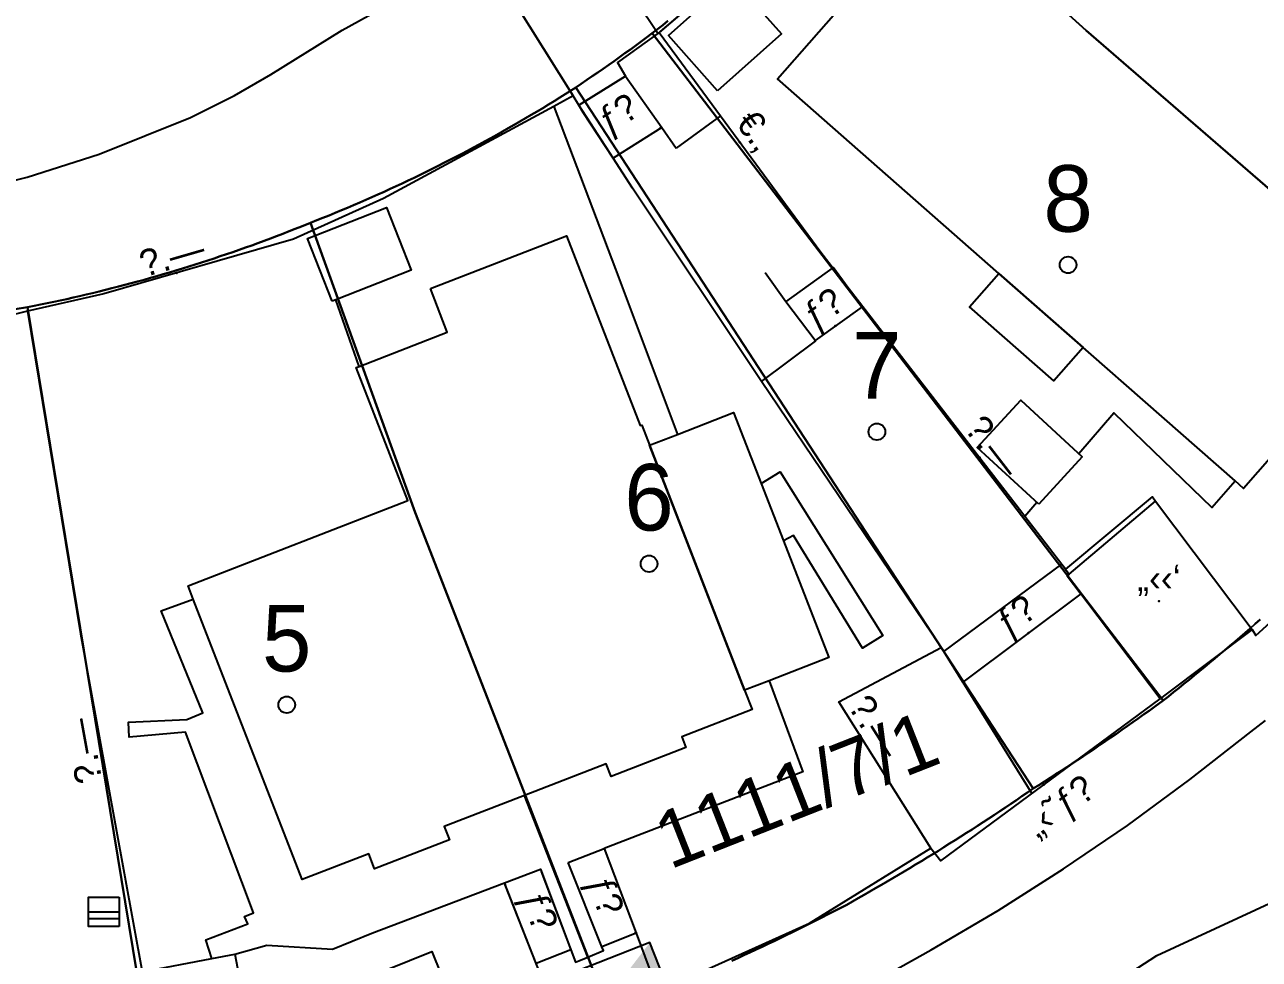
# Model space of a CAD drawing. Header units: metres. Extents: x 218299 to 220222, y 572714 to 574340.
# Drawn here: x 218865.85 to 218902.99, y 573554.7 to 573582.81 of the extents above; entities that cross this region are included whole.
import ezdxf
from ezdxf.enums import TextEntityAlignment as Align

# ---------------------------------------------------------------- set-up
doc = ezdxf.new("R2010")
doc.units = ezdxf.units.M
doc.header["$MEASUREMENT"] = 0
for name, color, linetype in [('1602', 44, 'Continuous'), ('1603', 44, 'Continuous'), ('6261', 7, 'Continuous'), ('A_POINTS', 2, 'Continuous'), ('M2200', 253, 'Continuous'), ('M2207', 253, 'Continuous'), ('M2220', 253, 'Continuous'), ('M2401', 7, 'Continuous'), ('M2404', 7, 'Continuous'), ('M2407', 253, 'Continuous'), ('M2408', 253, 'Continuous'), ('M2412', 253, 'Continuous'), ('M2420', 253, 'Continuous'), ('M2601', 253, 'Continuous'), ('M2602', 253, 'Continuous'), ('M2605', 253, 'Continuous'), ('M2802', 253, 'Continuous'), ('M5203', 253, 'Continuous')]:
    doc.layers.add(name, color=color, linetype=linetype)
doc.styles.add('HEBTXT', font='HEBTXT')
doc.styles.add('MAVAT_HEBTXT', font='HEBTXT')

# ---------------------------------------------------------------- blocks, each defined once
blk = doc.blocks.new('6261')
blk.add_lwpolyline([(-2, -1.2), (2, -1.2), (2, 1.2), (-2, 1.2)], close=True)
at = {"color": 0}
blk.add_solid([(2, 1.2), (-2, -1.2), (2, -1.2)], dxfattribs=at)
at = {"color": 0, "style": 'HEBTXT'}
blk.add_attdef('PIL_NAME', (2.689, 2.418), '', height=1.7, dxfattribs=at)
at = {"style": 'HEBTXT'}
blk.add_attdef('CAMUT_MONIM', (2.489, 0.218), '', height=1.7, dxfattribs=at)
at = {"color": 0, "style": 'HEBTXT', "flags": 1}
for tag, p in [('TYPE', (2.585, -1.773)), ('MAP_TYPE', (2.689, -3.782))]:
    blk.add_attdef(tag, p, '', height=1.7, dxfattribs=at)
blk = doc.blocks.new('1603')
at = {"layer": 'A_POINTS'}
blk.add_circle((0, 0), 0.25, dxfattribs=at)
at = {"color": 0, "style": 'HEBTXT'}
blk.add_attdef('PARCEL_NUM', text='', height=2, dxfattribs=at).set_placement((0, 1), align=Align.CENTER)
at = {"color": 0, "style": 'HEBTXT', "flags": 1}
blk.add_attdef('LOT_NUM', text='', height=2, dxfattribs=at).set_placement((0, -2.5), align=Align.CENTER)
blk = doc.blocks.new('M2408')
blk.add_circle((0, 0), 0.025)
at = {"style": 'MAVAT_HEBTXT'}
blk.add_attdef('NAME', text='', height=0.8, dxfattribs=at).set_placement((0, 1.592), align=Align.MIDDLE)
blk = doc.blocks.new('M2602')
blk.add_circle((0, 0), 0.025)
at = {"style": 'MAVAT_HEBTXT'}
blk.add_attdef('NAME', text='', height=0.8, dxfattribs=at).set_placement((0, 1.592), align=Align.MIDDLE)
blk = doc.blocks.new('M2605')
blk.add_circle((0, 0), 0.025)
at = {"style": 'MAVAT_HEBTXT'}
blk.add_attdef('NAME', text='', height=0.8, dxfattribs=at).set_placement((0, 1.592), align=Align.MIDDLE)
blk = doc.blocks.new('M2207')
blk.add_circle((0, 0), 0.025)
at = {"style": 'MAVAT_HEBTXT'}
blk.add_attdef('NAME', text='', height=0.8, dxfattribs=at).set_placement((0, 1.592), align=Align.MIDDLE)
blk = doc.blocks.new('M2412')
blk.add_circle((0, 0), 0.025)
at = {"style": 'MAVAT_HEBTXT'}
blk.add_attdef('NAME', text='', height=0.8, dxfattribs=at).set_placement((0, 1.592), align=Align.MIDDLE)
blk = doc.blocks.new('M5203')
for points in [[(1.54, -1.47), (-1.54, -1.47), (-1.54, 1.47), (1.54, 1.47)], [(1.54, 1.47), (1.54, -1.47)], [(-1.54, 0), (1.54, 0)], [(-1.54, -0.66), (1.54, -0.66)]]:
    blk.add_lwpolyline(points)
at = {"style": 'MAVAT_HEBTXT', "flags": 1}
for tag, p in [('MARK', (0, 3.2)), ('HEIGHT', (0, -3.3)), ('NAME', (0, -5.87))]:
    blk.add_attdef(tag, text='', height=0.8, dxfattribs=at).set_placement(p, align=Align.MIDDLE)
blk = doc.blocks.new('111')
at = {"layer": 'M2200'}
blk.add_polyline3d([(218901.354, 573589.17, 580.836), (218909.22, 573582.258, 581.076), (218910.041, 573583.191, 581.076), (218913.66, 573580.011, 580.416), (218909.161, 573574.89, 580.296), (218909.161, 573574.89, 580.296), (218908.252, 573575.689, 580.454), (218907.776, 573576.107, 580.536), (218906.638, 573574.813, 580.536), (218904.668, 573576.545, 581.076), (218903.96, 573575.74, 581.076), (218906.423, 573573.576, 580.565), (218906.56, 573573.454, 580.536), (218906.56, 573573.454, 580.536), (218906.261, 573573.114, 580.527), (218906.261, 573573.114, 580.527), (218902.52, 573568.857, 580.416), (218902.264, 573569.082, 580.486), (218895.159, 573575.326, 582.424), (218888.496, 573581.181, 584.241), (218893.107, 573586.429, 584.198)], dxfattribs=at)
for points in [[(218875.101, 573574.493, 581.069), (218874.363, 573576.377, 581.069), (218876.736, 573577.306, 581.009), (218877.474, 573575.422, 581.009), (218875.21, 573574.535, 581.066), (218875.101, 573574.493, 581.069)], [(218878.055, 573574.868, 581.489), (218882.154, 573576.459, 581.489), (218884.37, 573570.748, 581.489), (218884.413, 573570.765, 581.489), (218887.508, 573562.79, 580.706), (218887.734, 573562.208, 580.649), (218885.621, 573561.388, 580.649), (218885.745, 573561.067, 580.649), (218883.497, 573560.195, 580.649), (218883.348, 573560.58, 580.649), (218880.892, 573559.627, 580.618), (218878.473, 573558.688, 580.589), (218878.628, 573558.29, 580.589), (218876.38, 573557.418, 580.589), (218876.203, 573557.873, 580.589), (218874.199, 573557.095, 580.589), (218870.925, 573565.533, 580.646), (218870.771, 573565.93, 580.649), (218877.378, 573568.494, 581.579), (218875.825, 573572.496, 581.579), (218875.91, 573572.529, 581.577), (218878.564, 573573.559, 581.519)]]:
    blk.add_polyline3d(points, close=True, dxfattribs=at)
at = {"layer": 'M2207'}
for points in [[(218886.696, 573580.82, 580.731), (218885.218, 573582.484, 580.731), (218887.138, 573584.191, 580.806), (218888.617, 573582.527, 580.806), (218886.696, 573580.82, 580.731)], [(218895.159, 573575.326, 581.046), (218897.69, 573573.101, 581.046), (218896.81, 573572.099, 580.716), (218894.279, 573574.324, 580.716), (218895.159, 573575.326, 581.046)], [(218896.36, 573568.387, 579.876), (218894.507, 573570.086, 579.876), (218895.814, 573571.511, 579.876), (218897.667, 573569.813, 579.876), (218896.36, 573568.387, 579.876)], [(218887.508, 573562.79, 580.829), (218884.648, 573570.159, 580.829), (218885.489, 573570.485, 580.589), (218887.179, 573571.141, 580.109), (218888.006, 573569.011, 580.109), (218888.676, 573567.284, 580.109), (218890.039, 573563.772, 580.109), (218888.245, 573563.076, 580.619), (218887.508, 573562.79, 580.829)], [(218900.009, 573562.53, 579.276), (218900.009, 573562.53, 579.276), (218897.213, 573566.232, 579.334), (218897.213, 573566.232, 579.334), (218897.274, 573566.283, 579.33), (218899.866, 573568.472, 579.156), (218899.866, 573568.472, 579.156), (218902.773, 573564.617, 579.096), (218902.773, 573564.617, 579.096), (218900.153, 573562.639, 579.267), (218900.009, 573562.53, 579.276)], [(218876.403, 573551.394, 579.929), (218875.414, 573553.847, 579.929), (218878.1, 573554.93, 579.929), (218879.141, 573552.349, 579.929), (218878.624, 573552.141, 579.929), (218876.403, 573551.394, 579.929)]]:
    blk.add_polyline3d(points, close=True, dxfattribs=at)
at = {"layer": 'M2220', "lineweight": -3}
blk.add_lwpolyline([(218889.72, 573586.662), (218884.938, 573582.568), (218884.902, 573582.537), (218883.683, 573581.667), (218883.927, 573581.26), (218882.523, 573580.384), (218882.356, 573580.665), (218881.766, 573580.347), (218876.645, 573577.583), (218873.937, 573576.352), (218868.235, 573574.706), (218865.933, 573574.185), (218865.532, 573574.094)], dxfattribs=at)
at = {"layer": 'M2401'}
blk.add_polyline3d([(218864.968, 573546.203, 576.064), (218867.376, 573546.459, 576.073), (218869.774, 573546.794, 576.097), (218872.16, 573547.205, 576.137), (218874.531, 573547.693, 576.194), (218876.884, 573548.258, 576.267), (218878.117, 573548.577, 576.3), (218880.177, 573549.175, 576.35), (218882.212, 573549.849, 576.392), (218884.222, 573550.598, 576.425), (218886.202, 573551.422, 576.45), (218888.151, 573552.318, 576.467), (218890.065, 573553.286, 576.476), (218891.941, 573554.324, 576.477), (218893.125, 573554.98, 576.486), (218895.133, 573556.164, 576.52), (218897.101, 573557.413, 576.575), (218899.026, 573558.726, 576.651), (218900.906, 573560.101, 576.749), (218902.738, 573561.538, 576.867), (218903.183, 573561.876, 576.869)], dxfattribs=at)
at = {"layer": 'M2404'}
blk.add_polyline3d([(218864.968, 573546.203, 576.064), (218867.376, 573546.459, 576.073), (218869.774, 573546.794, 576.097), (218872.16, 573547.205, 576.137), (218874.531, 573547.693, 576.194), (218876.884, 573548.258, 576.267), (218878.117, 573548.577, 576.3), (218880.177, 573549.175, 576.35), (218882.212, 573549.849, 576.392), (218884.222, 573550.598, 576.425), (218886.202, 573551.422, 576.45), (218888.151, 573552.318, 576.467), (218890.065, 573553.286, 576.476), (218891.941, 573554.324, 576.477), (218893.125, 573554.98, 576.486), (218895.133, 573556.164, 576.52), (218897.101, 573557.413, 576.575), (218899.026, 573558.726, 576.651), (218900.906, 573560.101, 576.749), (218902.738, 573561.538, 576.867), (218903.183, 573561.876, 576.869)], dxfattribs=at)
at = {"layer": 'M2407'}
for points in [[(218884.901, 573582.537, 579.264), (218882.271, 573586.467, 579.354)], [(218882.356, 573580.665, 579.27), (218879.728, 573584.87, 579.376), (218878.63, 573586.628, 579.42), (218876.161, 573590.216, 579.39), (218874.442, 573593.374, 579.444)], [(218881.766, 573580.347, 578.25), (218883.621, 573575.454, 578.28), (218885.489, 573570.485, 578.1)], [(218897.564, 573569.907, 578.318), (218898.618, 573571.127, 578.33), (218901.563, 573568.283, 578.27), (218902.264, 573569.082, 578.27)], [(218888.006, 573569.011, 578.01), (218888.574, 573569.362, 578.01), (218891.664, 573564.436, 577.89), (218891.06, 573564.052, 577.89), (218888.976, 573567.44, 577.95), (218888.676, 573567.284, 577.95)], [(218895.938, 573568.025, 578.3), (218896.299, 573568.443, 578.304)], [(218871.483, 573554.724, 577.965), (218871.299, 573555.287, 577.965), (218872.567, 573555.766, 578.01), (218872.469, 573555.986, 578.01), (218872.733, 573556.095, 578.01), (218870.687, 573561.53, 577.965), (218868.997, 573561.374, 577.95), (218868.978, 573561.828, 577.95), (218870.729, 573561.905, 577.95), (218871.214, 573562.112, 577.95), (218869.962, 573565.178, 577.98), (218870.925, 573565.533, 577.98)], [(218888.245, 573563.076, 578.01), (218889.26, 573560.339, 578.04), (218883.289, 573558.025, 578.04)], [(218875.111, 573555.005, 577.995), (218876.295, 573555.478, 577.995), (218880.286, 573556.992, 577.965), (218880.286, 573556.992, 577.965), (218880.305, 573556.94, 577.965)]]:
    blk.add_polyline3d(points, dxfattribs=at)
at = {"layer": 'M2408'}
blk.add_polyline3d([(218893.111, 573558.042, 576.461), (218893.408, 573557.66, 576.461), (218900.009, 573562.53, 576.581)], dxfattribs=at)
at = {"layer": 'M2412'}
for points in [[(218882.523, 573580.384, 579.3), (218883.927, 573581.26, 579.3), (218883.927, 573581.26, 579.3), (218885.016, 573579.714, 578.28), (218883.551, 573578.789, 578.28)], [(218888.752, 573574.47, 578.1), (218890.181, 573575.501, 578.1), (218891.043, 573574.316, 577.5), (218889.628, 573573.306, 577.5)], [(218893.498, 573563.952, 577.365), (218897.052, 573566.583, 577.365), (218897.274, 573566.283, 577.166), (218897.213, 573566.232, 577.154), (218897.627, 573565.684, 576.795), (218894.07, 573563.032, 576.795)], [(218882.202, 573557.604, 577.905), (218883.289, 573558.026, 577.89), (218884.242, 573555.478, 576.54), (218883.218, 573555.075, 576.54)], [(218880.286, 573556.992, 577.92), (218881.365, 573557.411, 577.92), (218882.284, 573554.978, 576.63), (218881.242, 573554.575, 576.63), (218880.286, 573556.992, 577.92)]]:
    blk.add_polyline3d(points, close=True, dxfattribs=at)
at = {"layer": 'M2420', "linetype": 'Continuous', "lineweight": -3}
blk.add_lwpolyline([(218808, 573559.81), (218823.2, 573550.5), (218835.41, 573544.81), (218850.7, 573542.81), (218865.3, 573542.5), (218880.41, 573545.38), (218892.2, 573549.81), (218899.91, 573554.81), (218905.3, 573557.31), (218919.09, 573568.19), (218928.2, 573583.69), (218933.59, 573595.81), (218935.8, 573615), (218936.938, 573617.207), (218933.5, 573635.5), (218931.193, 573638.756), (218930.8, 573639.31), (218921.59, 573659.81), (218908.988, 573677.282)], dxfattribs=at)
at = {"layer": 'M2601'}
blk.add_polyline3d([(218882.792, 573554.761, 578.76), (218880.892, 573559.627, 578.94)], dxfattribs=at)
at = {"layer": 'M2602'}
for points in [[(218884.938, 573582.568, 579.9), (218886.781, 573580.066, 580.014), (218889.801, 573575.966, 580.2), (218889.801, 573575.966, 580.2)], [(218883.927, 573581.26, 579.78), (218885.016, 573579.714, 579.78), (218885.451, 573579.096, 579.78)], [(218884.137, 573577.89, 580.08), (218883.551, 573578.789, 580.08), (218882.655, 573580.165, 580.08)], [(218886.781, 573580.066, 578.46), (218885.451, 573579.096, 578.46), (218885.451, 573579.096, 578.46)], [(218888.015, 573572.073, 579.36), (218884.137, 573577.89, 579.48), (218884.137, 573577.89, 579.48)], [(218888.752, 573574.47, 578.7), (218888.126, 573575.342, 578.7)], [(218875.91, 573572.529, 579.48), (218875.21, 573574.535, 579.48)], [(218893.419, 573564.078, 578.175), (218893.498, 573563.952, 578.175), (218894.07, 573563.032, 578.175), (218896.152, 573559.684, 578.175)], [(218872.173, 573554.856, 578.16), (218873.135, 573555.125, 578.145), (218875.111, 573555.005, 578.07), (218875.111, 573555.005, 578.07)]]:
    blk.add_polyline3d(points, dxfattribs=at)
at = {"layer": 'M2605'}
for points in [[(218899.378, 573602.259, 579.864), (218897.744, 573598.38, 579.804), (218896.655, 573596.527, 579.804), (218893.148, 573591.22, 579.624), (218891.043, 573588.209, 579.475), (218890.613, 573587.594, 579.444), (218889.72, 573586.662, 579.444), (218884.901, 573582.537, 579.264), (218883.683, 573581.667, 579.264), (218883.927, 573581.26, 579.3), (218883.927, 573581.26, 579.3)], [(218882.655, 573580.165, 579.27), (218882.655, 573580.165, 579.27), (218882.523, 573580.384, 579.27), (218882.356, 573580.665, 579.27), (218881.766, 573580.347, 579.264), (218876.645, 573577.583, 579.21), (218873.937, 573576.352, 579.21), (218868.235, 573574.706, 579.15), (218865.933, 573574.185, 578.997), (218865.532, 573574.094, 578.97), (218862.137, 573573.62, 578.85), (218858.936, 573573.484, 578.79), (218854.409, 573573.718, 578.7), (218848.761, 573574.608, 578.43), (218848.349, 573574.75, 578.43)], [(218889.801, 573575.966, 578.4), (218895.846, 573568.145, 578.302), (218895.938, 573568.025, 578.3), (218897.052, 573566.583, 578.282), (218897.169, 573566.431, 578.28), (218899.78, 573568.609, 578.28), (218899.866, 573568.472, 578.28)], [(218865.933, 573574.185, 578.13), (218867.531, 573564.49, 577.95), (218869.381, 573554.323, 577.92), (218869.381, 573554.323, 577.92), (218871.483, 573554.724, 577.965), (218872.173, 573554.856, 577.98), (218872.173, 573554.856, 577.98), (218873.101, 573550.013, 577.95), (218873.101, 573550.013, 577.95), (218876.171, 573550.742, 577.95), (218881.98, 573552.712, 577.89), (218881.98, 573552.712, 577.89), (218881.242, 573554.575, 577.903), (218880.305, 573556.94, 577.92), (218880.305, 573556.94, 577.92)], [(218883.289, 573558.025, 577.89), (218883.289, 573558.025, 577.89), (218884.242, 573555.478, 577.819), (218884.897, 573553.727, 577.77), (218884.897, 573553.727, 577.77), (218889.466, 573555.782, 577.83), (218893.111, 573558.042, 577.92), (218890.344, 573562.441, 577.92), (218893.419, 573564.078, 577.92), (218893.419, 573564.078, 577.92), (218888.015, 573572.073, 578.1), (218888.015, 573572.073, 578.1), (218889.642, 573573.286, 578.1), (218889.628, 573573.306, 578.1), (218888.752, 573574.47, 578.1), (218888.752, 573574.47, 578.1)], [(218902.773, 573564.617, 578.1), (218902.885, 573564.438, 578.1), (218906.052, 573567.311, 578.04), (218909.158, 573570.763, 578.04), (218909.158, 573570.763, 578.04), (218907.721, 573571.929, 578.1), (218906.261, 573573.114, 578.16)], [(218881.393, 573557.339, 577.905), (218881.393, 573557.339, 577.905), (218882.284, 573554.978, 577.905), (218882.424, 573554.607, 577.905), (218882.521, 573554.648, 577.905), (218882.792, 573554.761, 577.905), (218883.264, 573554.959, 577.905), (218883.218, 573555.075, 577.905), (218882.202, 573557.604, 577.905)]]:
    blk.add_polyline3d(points, dxfattribs=at)
at = {"layer": 'M2802'}
for points in [[(218889.72, 573586.662, 579.444), (218884.938, 573582.568, 579.266), (218884.901, 573582.537, 579.264), (218882.271, 573586.467, 579.354)], [(218838.613, 573586.322, 578.356), (218844.266, 573581.988, 578.536), (218845.607, 573581.075, 578.596), (218846.547, 573580.538, 578.64), (218848.521, 573579.588, 578.716), (218850.058, 573578.993, 578.729), (218851.099, 573578.675, 578.719), (218853.229, 573578.213, 578.716), (218855.162, 573577.946, 578.769), (218859.038, 573577.638, 578.896), (218861.785, 573577.595, 578.884), (218863.157, 573577.688, 578.896), (218864.829, 573577.954, 578.968), (218865.926, 573578.218, 579.031), (218868.09, 573578.91, 579.136), (218870.837, 573580.017, 579.218), (218872.161, 573580.673, 579.256), (218873.259, 573581.304, 579.289), (218875.404, 573582.643, 579.355), (218877.057, 573583.563, 579.376)], [(218879.728, 573584.87, 579.376), (218882.356, 573580.665, 579.27), (218881.766, 573580.347, 579.264), (218876.645, 573577.583, 579.21), (218873.937, 573576.352, 579.21), (218868.235, 573574.706, 579.15), (218865.933, 573574.185, 578.997), (218865.532, 573574.094, 578.97)]]:
    blk.add_polyline3d(points, dxfattribs=at)
at = {"layer": 'M2207'}
ref = blk.add_blockref('M2207', (218899.974, 573565.47), dxfattribs=dict(at, xscale=0.5, yscale=0.5, zscale=0.5))
ref.add_attrib('NAME', '„‹‹‘', dxfattribs={"layer": '0', "height": 0.8, "style": 'MAVAT_HEBTXT'}).set_placement((218899.974, 573566.095), align=Align.MIDDLE)
at = {"layer": 'M2408'}
ref = blk.add_blockref('M2408', (218896.514, 573559.951), dxfattribs=dict(at, xscale=0.5, yscale=0.5, zscale=0.5))
ref.add_attrib('NAME', '„‹˜ƒ\x8e', dxfattribs={"layer": '0', "height": 0.8, "rotation": 36.417, "style": 'MAVAT_HEBTXT'}).set_placement((218897.048, 573559.227), align=Align.MIDDLE)
at = {"layer": 'M2412'}
ref = blk.add_blockref('M2412', (218884.981, 573579.692), dxfattribs=dict(at, xscale=0.5, yscale=0.5, zscale=0.5))
ref.add_attrib('NAME', 'ƒ\x8e', dxfattribs={"layer": '0', "height": 0.8, "rotation": 32.2557, "style": 'MAVAT_HEBTXT'}).set_placement((218883.745, 573580.044), align=Align.MIDDLE)
ref = blk.add_blockref('M2412', (218890.245, 573573.746), dxfattribs=dict(at, xscale=0.5, yscale=0.5, zscale=0.5))
ref.add_attrib('NAME', 'ƒ\x8e', dxfattribs={"layer": '0', "height": 0.8, "rotation": 35.5098, "style": 'MAVAT_HEBTXT'}).set_placement((218889.926, 573574.194), align=Align.MIDDLE)
ref = blk.add_blockref('M2412', (218896.053, 573564.511), dxfattribs=dict(at, xscale=0.5, yscale=0.5, zscale=0.5))
ref.add_attrib('NAME', 'ƒ\x8e', dxfattribs={"layer": '0', "height": 0.8, "rotation": 36.6986, "style": 'MAVAT_HEBTXT'}).set_placement((218895.725, 573564.952), align=Align.MIDDLE)
ref = blk.add_blockref('M2412', (218884.233, 573555.501), dxfattribs=dict(at, xscale=0.5, yscale=0.5, zscale=0.5))
ref.add_attrib('NAME', 'ƒ\x8e', dxfattribs={"layer": '0', "height": 0.8, "rotation": 290.5071, "style": 'MAVAT_HEBTXT'}).set_placement((218883.228, 573556.587), align=Align.MIDDLE)
ref = blk.add_blockref('M2412', (218882.277, 573554.996), dxfattribs=dict(at, xscale=0.5, yscale=0.5, zscale=0.5))
ref.add_attrib('NAME', 'ƒ\x8e', dxfattribs={"layer": '0', "height": 0.8, "rotation": 290.684, "style": 'MAVAT_HEBTXT'}).set_placement((218881.24, 573556.13), align=Align.MIDDLE)
at = {"layer": 'M2602'}
ref = blk.add_blockref('M2602', (218887.369, 573579.267), dxfattribs=dict(at, xscale=0.5, yscale=0.5, zscale=0.5))
ref.add_attrib('NAME', '€.‚', dxfattribs={"layer": '0', "height": 0.8, "rotation": 306.3744, "style": 'MAVAT_HEBTXT'}).set_placement((218887.812, 573579.593), align=Align.MIDDLE)
at = {"layer": 'M2605'}
ref = blk.add_blockref('M2605', (218870.43, 573575.339), dxfattribs=dict(at, xscale=0.5, yscale=0.5, zscale=0.5))
ref.add_attrib('NAME', '\x9a.—', dxfattribs={"layer": '0', "height": 0.8, "rotation": 16.107, "style": 'MAVAT_HEBTXT'}).set_placement((218870.277, 573575.868), align=Align.MIDDLE)
ref = blk.add_blockref('M2605', (218894.574, 573569.79), dxfattribs=dict(at, xscale=0.5, yscale=0.5, zscale=0.5))
ref.add_attrib('NAME', '\x9a.—', dxfattribs={"layer": '0', "height": 0.8, "rotation": 307.6977, "style": 'MAVAT_HEBTXT'}).set_placement((218895.009, 573570.126), align=Align.MIDDLE)
ref = blk.add_blockref('M2605', (218890.995, 573561.407), dxfattribs=dict(at, xscale=0.5, yscale=0.5, zscale=0.5))
ref.add_attrib('NAME', '\x9a.—', dxfattribs={"layer": '0', "height": 0.8, "rotation": 302.1667, "style": 'MAVAT_HEBTXT'}).set_placement((218891.46, 573561.7), align=Align.MIDDLE)
ref = blk.add_blockref('M2605', (218868.156, 573561.053), dxfattribs=dict(at, xscale=0.5, yscale=0.5, zscale=0.5))
ref.add_attrib('NAME', '\x9a.—', dxfattribs={"layer": '0', "height": 0.8, "rotation": 100.3153, "style": 'MAVAT_HEBTXT'}).set_placement((218867.615, 573560.955), align=Align.MIDDLE)
at = {"layer": 'M5203', "xscale": 0.3, "yscale": 0.3, "zscale": 0.3}
blk.add_blockref('M5203', (218868.236, 573556.124, 577.56), dxfattribs=at)

msp = doc.modelspace()

# ---------------------------------------------------------------- linework, layer by layer
at = {"layer": '1602'}
for points in [[(218904.29, 573577), (218897.78, 573582.63), (218891.2, 573588.6)], [(218891.2, 573588.6), (218897.78, 573582.63), (218904.29, 573577)], [(218885.204, 573582.9178), (218885.0466, 573582.7945), (218884.8885, 573582.6719), (218884.73, 573582.55), (218884.5547, 573582.418), (218884.3943, 573582.2984), (218884.2335, 573582.1796), (218884.0721, 573582.0614), (218883.9102, 573581.944), (218883.7478, 573581.8273), (218883.5848, 573581.7114), (218883.4214, 573581.5961), (218883.2574, 573581.4816), (218883.0929, 573581.3678), (218882.9279, 573581.2547), (218882.7625, 573581.1424), (218882.5965, 573581.0308), (218882.43, 573580.92), (218882.1155, 573580.7197), (218881.9462, 573580.6133), (218881.7764, 573580.5077), (218881.6061, 573580.4028), (218881.4353, 573580.2987), (218881.2641, 573580.1954), (218881.0924, 573580.0928), (218880.9202, 573579.991), (218880.7476, 573579.8899), (218880.5746, 573579.7896), (218880.4011, 573579.6901), (218880.2272, 573579.5913), (218880.0528, 573579.4934), (218879.878, 573579.3962), (218879.7028, 573579.2997), (218879.5272, 573579.2041), (218879.3511, 573579.1093), (218879.1746, 573579.0152), (218878.9977, 573578.9219), (218878.8204, 573578.8294), (218878.6426, 573578.7377), (218878.4645, 573578.6467), (218878.286, 573578.5566), (218878.107, 573578.4673), (218877.9277, 573578.3787), (218877.748, 573578.291), (218877.5679, 573578.2041), (218877.3874, 573578.1179), (218877.2065, 573578.0326), (218877.0252, 573577.9481), (218876.8436, 573577.8643), (218876.6616, 573577.7814), (218876.4792, 573577.6993), (218876.2965, 573577.618), (218876.1134, 573577.5375), (218875.9299, 573577.4578), (218875.7462, 573577.379), (218875.562, 573577.301), (218875.3775, 573577.2237), (218875.1927, 573577.1473), (218875.0075, 573577.0718), (218874.822, 573576.997), (218874.6362, 573576.9231), (218874.45, 573576.85), (218874.1762, 573576.7389), (218873.9905, 573576.6647), (218873.8045, 573576.5913), (218873.6181, 573576.5187), (218873.4314, 573576.447), (218873.2444, 573576.3761), (218873.057, 573576.3061), (218872.8694, 573576.2368), (218872.6815, 573576.1685), (218872.4932, 573576.1009), (218872.3047, 573576.0342), (218872.1158, 573575.9683), (218871.9267, 573575.9033), (218871.7373, 573575.8391), (218871.5476, 573575.7757), (218871.3576, 573575.7132), (218871.1674, 573575.6515), (218870.9768, 573575.5907), (218870.786, 573575.5307), (218870.595, 573575.4716), (218870.4037, 573575.4133), (218870.2121, 573575.3559), (218870.0202, 573575.2994), (218869.8282, 573575.2436), (218869.6358, 573575.1888), (218869.4433, 573575.1348), (218869.2505, 573575.0816), (218869.0574, 573575.0293), (218868.8641, 573574.9779), (218868.6706, 573574.9273), (218868.4769, 573574.8776), (218868.283, 573574.8287), (218868.0888, 573574.7807), (218867.8945, 573574.7336), (218867.6999, 573574.6873), (218867.5051, 573574.6419), (218867.3101, 573574.5974), (218867.1149, 573574.5537), (218866.9196, 573574.5109), (218866.724, 573574.469), (218866.5283, 573574.428), (218866.3324, 573574.3878), (218866.1363, 573574.3484), (218865.94, 573574.31), (218865.5607, 573574.2482)], [(218903.018, 573564.9135), (218902.8677, 573564.7815), (218902.7171, 573564.6499), (218902.5661, 573564.5188), (218902.4147, 573564.3881), (218902.263, 573564.2578), (218902.1108, 573564.1279), (218901.9584, 573563.9985), (218901.8055, 573563.8696), (218901.6523, 573563.741), (218901.4987, 573563.6129), (218901.3447, 573563.4853), (218901.1904, 573563.3581), (218901.0357, 573563.2313), (218900.8806, 573563.105), (218900.7252, 573562.9791), (218900.5695, 573562.8536), (218900.4133, 573562.7287), (218900.2568, 573562.6041), (218900.1, 573562.48), (218884.73, 573582.55), (218884.8885, 573582.6719), (218885.0466, 573582.7945), (218885.204, 573582.9178)], [(218883.44, 573553.1), (218880.73, 573560.1), (218877.6, 573568.13), (218874.45, 573576.85), (218874.6362, 573576.9231), (218874.822, 573576.997), (218875.0075, 573577.0718), (218875.1927, 573577.1473), (218875.3775, 573577.2237), (218875.562, 573577.301), (218875.7462, 573577.379), (218875.9299, 573577.4578), (218876.1134, 573577.5375), (218876.2965, 573577.618), (218876.4792, 573577.6993), (218876.6616, 573577.7814), (218876.8436, 573577.8643), (218877.0252, 573577.9481), (218877.2065, 573578.0326), (218877.3874, 573578.1179), (218877.5679, 573578.2041), (218877.748, 573578.291), (218877.9277, 573578.3787), (218878.107, 573578.4673), (218878.286, 573578.5566), (218878.4645, 573578.6467), (218878.6426, 573578.7377), (218878.8204, 573578.8294), (218878.9977, 573578.9219), (218879.1746, 573579.0152), (218879.3511, 573579.1093), (218879.5272, 573579.2041), (218879.7028, 573579.2997), (218879.878, 573579.3962), (218880.0528, 573579.4934), (218880.2272, 573579.5913), (218880.4011, 573579.6901), (218880.5746, 573579.7896), (218880.7476, 573579.8899), (218880.9202, 573579.991), (218881.0924, 573580.0928), (218881.2641, 573580.1954), (218881.4353, 573580.2987), (218881.6061, 573580.4028), (218881.7764, 573580.5077), (218881.9462, 573580.6133), (218882.1155, 573580.7197), (218882.43, 573580.92), (218896.19, 573559.83), (218896.0174, 573559.7114), (218895.8523, 573559.5985), (218895.6868, 573559.4862), (218895.521, 573559.3743), (218895.3549, 573559.2629), (218895.1885, 573559.152), (218895.0217, 573559.0416), (218894.8547, 573558.9316), (218894.6873, 573558.8221), (218894.5196, 573558.7131), (218894.3516, 573558.6046), (218894.1833, 573558.4965), (218894.0147, 573558.389), (218893.8458, 573558.2819), (218893.6766, 573558.1753), (218893.5071, 573558.0692), (218893.3372, 573557.9635), (218893.1671, 573557.8584), (218892.9967, 573557.7537), (218892.826, 573557.6495), (218892.6549, 573557.5459), (218892.4836, 573557.4427), (218892.312, 573557.3399), (218892.1401, 573557.2377), (218891.9679, 573557.136), (218891.7954, 573557.0348), (218891.6226, 573556.934), (218891.4496, 573556.8338), (218891.2762, 573556.734), (218891.1026, 573556.6348), (218890.9287, 573556.536), (218890.7545, 573556.4378), (218890.58, 573556.34), (218890.3629, 573556.2269), (218890.1852, 573556.135), (218890.0073, 573556.0437), (218889.8291, 573555.9529), (218889.6506, 573555.8626), (218889.4719, 573555.7728), (218889.293, 573555.6835), (218889.1138, 573555.5947), (218888.9343, 573555.5064), (218888.7546, 573555.4187), (218888.5746, 573555.3314), (218888.3944, 573555.2447), (218888.2139, 573555.1585), (218888.0332, 573555.0728), (218887.8523, 573554.9876), (218887.6711, 573554.9029), (218887.4896, 573554.8188), (218887.3079, 573554.7352), (218887.126, 573554.652)], [(218870.01, 573549.53), (218865.94, 573574.31), (218866.1363, 573574.3484), (218866.3324, 573574.3878), (218866.5283, 573574.428), (218866.724, 573574.469), (218866.9196, 573574.5109), (218867.1149, 573574.5537), (218867.3101, 573574.5974), (218867.5051, 573574.6419), (218867.6999, 573574.6873), (218867.8945, 573574.7336), (218868.0888, 573574.7807), (218868.283, 573574.8287), (218868.4769, 573574.8776), (218868.6706, 573574.9273), (218868.8641, 573574.9779), (218869.0574, 573575.0293), (218869.2505, 573575.0816), (218869.4433, 573575.1348), (218869.6358, 573575.1888), (218869.8282, 573575.2436), (218870.0202, 573575.2994), (218870.2121, 573575.3559), (218870.4037, 573575.4133), (218870.595, 573575.4716), (218870.786, 573575.5307), (218870.9768, 573575.5907), (218871.1674, 573575.6515), (218871.3576, 573575.7132), (218871.5476, 573575.7757), (218871.7373, 573575.8391), (218871.9267, 573575.9033), (218872.1158, 573575.9683), (218872.3047, 573576.0342), (218872.4932, 573576.1009), (218872.6815, 573576.1685), (218872.8694, 573576.2368), (218873.057, 573576.3061), (218873.2444, 573576.3761), (218873.4314, 573576.447), (218873.6181, 573576.5187), (218873.8045, 573576.5913), (218873.9905, 573576.6647), (218874.1762, 573576.7389), (218874.45, 573576.85), (218877.6, 573568.13), (218880.73, 573560.1), (218883.44, 573553.1)], [(218865.5607, 573574.2482), (218865.94, 573574.31), (218870.01, 573549.53), (218869.7838, 573549.4888), (218869.5869, 573549.4536), (218869.3899, 573549.419), (218869.1929, 573549.3849), (218868.9957, 573549.3514), (218868.7984, 573549.3184), (218868.6011, 573549.286), (218868.4036, 573549.2542), (218868.2061, 573549.2229), (218868.0084, 573549.1922), (218867.8107, 573549.1621), (218867.6129, 573549.1325), (218867.415, 573549.1035), (218867.2171, 573549.075), (218867.019, 573549.0472), (218866.8209, 573549.0198), (218866.6227, 573548.9931), (218866.4244, 573548.9669), (218866.2261, 573548.9413), (218866.0276, 573548.9163), (218865.8291, 573548.8918)], [(218887.126, 573554.652), (218887.3079, 573554.7352), (218887.4896, 573554.8188), (218887.6711, 573554.9029), (218887.8523, 573554.9876), (218888.0332, 573555.0728), (218888.2139, 573555.1585), (218888.3944, 573555.2447), (218888.5746, 573555.3314), (218888.7546, 573555.4187), (218888.9343, 573555.5064), (218889.1138, 573555.5947), (218889.293, 573555.6835), (218889.4719, 573555.7728), (218889.6506, 573555.8626), (218889.8291, 573555.9529), (218890.0073, 573556.0437), (218890.1852, 573556.135), (218890.3629, 573556.2269), (218890.58, 573556.34), (218890.7545, 573556.4378), (218890.9287, 573556.536), (218891.1026, 573556.6348), (218891.2762, 573556.734), (218891.4496, 573556.8338), (218891.6226, 573556.934), (218891.7954, 573557.0348), (218891.9679, 573557.136), (218892.1401, 573557.2377), (218892.312, 573557.3399), (218892.4836, 573557.4427), (218892.6549, 573557.5459), (218892.826, 573557.6495), (218892.9967, 573557.7537), (218893.1671, 573557.8584), (218893.3372, 573557.9635), (218893.5071, 573558.0692), (218893.6766, 573558.1753), (218893.8458, 573558.2819), (218894.0147, 573558.389), (218894.1833, 573558.4965), (218894.3516, 573558.6046), (218894.5196, 573558.7131), (218894.6873, 573558.8221), (218894.8547, 573558.9316), (218895.0217, 573559.0416), (218895.1885, 573559.152), (218895.3549, 573559.2629), (218895.521, 573559.3743), (218895.6868, 573559.4862), (218895.8523, 573559.5985), (218896.0174, 573559.7114), (218896.19, 573559.83), (218896.3591, 573559.9368), (218896.5279, 573560.0441), (218896.6964, 573560.1518), (218896.8645, 573560.2601), (218897.0324, 573560.3688), (218897.2, 573560.478), (218897.3672, 573560.5877), (218897.5341, 573560.6979), (218897.7008, 573560.8085), (218897.867, 573560.9196), (218898.033, 573561.0312), (218898.1987, 573561.1433), (218898.364, 573561.2558), (218898.529, 573561.3688), (218898.6937, 573561.4823), (218898.8581, 573561.5962), (218899.0221, 573561.7106), (218899.1858, 573561.8255), (218899.3492, 573561.9409), (218899.5123, 573562.0567), (218899.675, 573562.173), (218899.8374, 573562.2897), (218900.1, 573562.48), (218900.2568, 573562.6041), (218900.4133, 573562.7287), (218900.5695, 573562.8536), (218900.7252, 573562.9791), (218900.8806, 573563.105), (218901.0357, 573563.2313), (218901.1904, 573563.3581), (218901.3447, 573563.4853), (218901.4987, 573563.6129), (218901.6523, 573563.741), (218901.8055, 573563.8696), (218901.9584, 573563.9985), (218902.1108, 573564.1279), (218902.263, 573564.2578), (218902.4147, 573564.3881), (218902.5661, 573564.5188), (218902.7171, 573564.6499), (218902.8677, 573564.7815), (218903.018, 573564.9135)]]:
    msp.add_lwpolyline(points, dxfattribs=at)
msp.add_lwpolyline([(218896.19, 573559.83), (218882.43, 573580.92), (218882.5965, 573581.0308), (218882.7625, 573581.1424), (218882.9279, 573581.2547), (218883.0929, 573581.3678), (218883.2574, 573581.4816), (218883.4214, 573581.5961), (218883.5848, 573581.7114), (218883.7478, 573581.8273), (218883.9102, 573581.944), (218884.0721, 573582.0614), (218884.2335, 573582.1796), (218884.3943, 573582.2984), (218884.5547, 573582.418), (218884.73, 573582.55), (218900.1, 573562.48), (218899.8374, 573562.2897), (218899.675, 573562.173), (218899.5123, 573562.0567), (218899.3492, 573561.9409), (218899.1858, 573561.8255), (218899.0221, 573561.7106), (218898.8581, 573561.5962), (218898.6937, 573561.4823), (218898.529, 573561.3688), (218898.364, 573561.2558), (218898.1987, 573561.1433), (218898.033, 573561.0312), (218897.867, 573560.9196), (218897.7008, 573560.8085), (218897.5341, 573560.6979), (218897.3672, 573560.5877), (218897.2, 573560.478), (218897.0324, 573560.3688), (218896.8645, 573560.2601), (218896.6964, 573560.1518), (218896.5279, 573560.0441), (218896.3591, 573559.9368)], close=True, dxfattribs=at)

# ---------------------------------------------------------------- block references
msp.add_blockref('111', (0, 0))
at = {"layer": '1603'}
for p, values in [((218897.2401, 573575.579), {'PARCEL_NUM': '8'}), ((218891.4882, 573570.5626), {'PARCEL_NUM': '7'}), ((218884.6337, 573566.5925), {'PARCEL_NUM': '6'}), ((218873.7336, 573562.3513), {'PARCEL_NUM': '5'})]:
    msp.add_blockref('1603', p, dxfattribs=at).add_auto_attribs(values)
at = {"layer": '6261'}
ref = msp.add_blockref('6261', (218883.2376, 573553.3503), dxfattribs=dict(at, rotation=21.45999999999338))
ref.add_attrib('PIL_NAME', '1111/7/1', (218885.2596, 573557.3925), dxfattribs={"layer": '0', "color": 0, "height": 1.7, "rotation": 21.46, "style": 'HEBTXT'})

doc.saveas('drawing.dxf')
